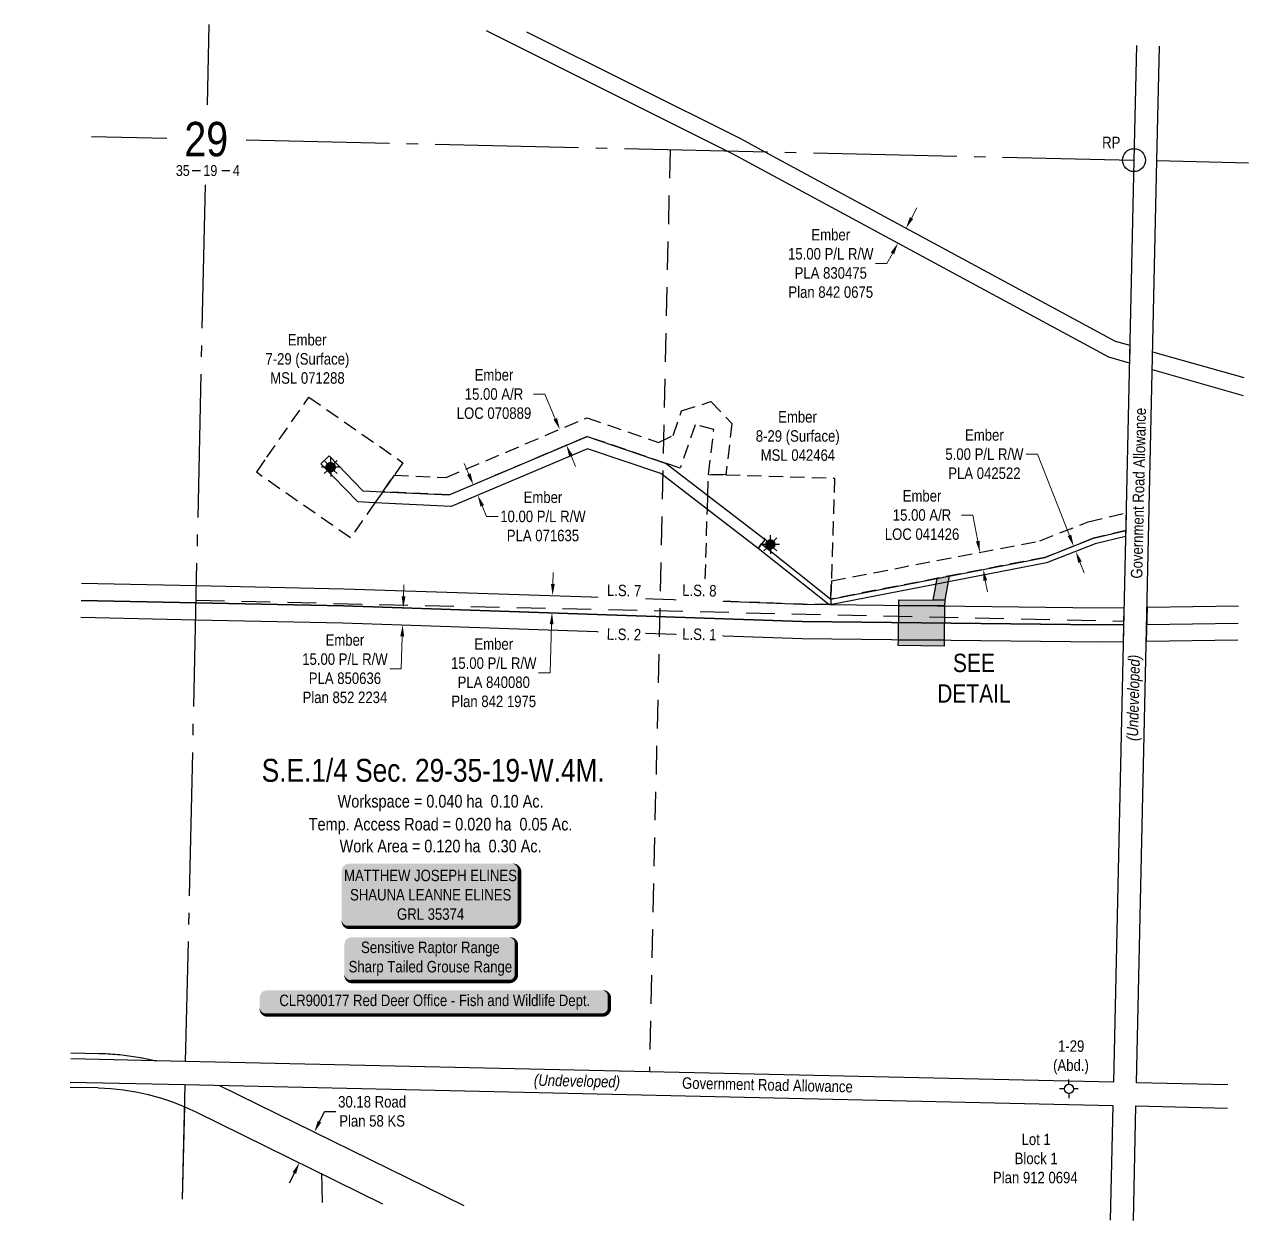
# Model space of a CAD drawing. Extents: x 384353 to 386066, y 5765191 to 5767169.
# Drawn here: x 384353 to 385421, y 5765191 to 5766234 of the extents above; entities that cross this region are included whole.
import ezdxf
from ezdxf.enums import TextEntityAlignment as Align

# ---------------------------------------------------------------- set-up
doc = ezdxf.new("R2010")
doc.units = 0
doc.header["$LTSCALE"] = 5
doc.header["$PDSIZE"] = 0.5
for name, pattern in [('foc-ACCESSROAD', [3.75, 2.5, -1.25]), ('foc-LSD', [8, 5, -3]), ('foc-QUARTERLINE', [33, 25, -3, 2, -3])]:
    doc.linetypes.add(name, pattern=pattern)
doc.layers.get('Defpoints').update_dxf_attribs({"color": 9})
for name, color, linetype in [('10', 1, 'Continuous'), ('35', 37, 'Continuous'), ('9', 3, 'Continuous'), ('AS-OWNER', 7, 'Continuous'), ('AS-WILDLIFE-BLOCK', 131, 'Continuous'), ('C-AR', 13, 'foc-ACCESSROAD'), ('C-RW', 13, 'Continuous'), ('C-SYMBOL', 7, 'Continuous'), ('C-WS', 13, 'foc-ACCESSROAD'), ('C-WS-S', 13, 'Continuous'), ('DETAIL-T', 7, 'Continuous'), ('F-WS-S', 190, 'Continuous'), ('L-AREAREQUIRED', 7, 'Continuous'), ('L-AREAWORK', 5, 'Continuous'), ('L-ROAD-T', 7, 'Continuous'), ('L-SEC', 7, 'Continuous'), ('L-SECLBL', 7, 'Continuous'), ('L-SECQ', 8, 'foc-QUARTERLINE'), ('L-SECTION-LSD', 7, 'foc-LSD'), ('L-TITLEDB', 4, 'Continuous'), ('L-TITLEDB-T', 4, 'Continuous'), ('P-TEMP-H', 41, 'Continuous'), ('P-TEMP_WORKSPACE', 46, 'Continuous'), ('P-WORKAREA', 113, 'Continuous'), ('P-WORKAREA-H', 111, 'Continuous')]:
    doc.layers.add(name, color=color, linetype=linetype)
for name, color, linetype, lineweight in [('C-RW-T', 13, 'Continuous', 9), ('C-WS-T', 13, 'Continuous', 9), ('F-WS-T', 190, 'Continuous', 9), ('T-TEXT', 48, 'Continuous', 18)]:
    doc.layers.add(name, color=color, linetype=linetype, lineweight=lineweight)
doc.styles.add('100L', font='ARIALN.TTF', dxfattribs={"height": 11})
doc.styles.add('175L', font='ARIALN.TTF', dxfattribs={"height": 20})
doc.styles.add('80', font='ARIALN.TTF', dxfattribs={"height": 10})
doc.styles.add('80CG', font='ARIALN.TTF', dxfattribs={"height": 10})
doc.styles.add('80L', font='ARIALN.TTF', dxfattribs={"height": 10})
doc.styles.add('80LS', font='ARIALNI.TTF', dxfattribs={"height": 10})
doc.styles.add('SIMPLEX', font='ARIALN.TTF')
doc.dimstyles.new('Compass 5 000', dxfattribs={"dimscale": 5, "dimtxt": 9, "dimasz": 2, "dimexe": 0.2, "dimexo": 0.0625, "dimgap": 0.5, "dimtad": 0, "dimtih": 1, "dimtoh": 1, "dimzin": 0, "dimdsep": 46, "dimtxsty": '80CG', "dimcen": 0.1, "dimse1": 1, "dimse2": 1, "dimclrd": 256, "dimclrt": 256, "dimaunit": 1, "dimadec": 4, "dimazin": 0, "dimtfac": 0.06, "dimtofl": 0, "dimtmove": 0, "dimatfit": 1, "dimfxl": 0.2, "dimtolj": 1, "dimtzin": 0, "dimlwd": -1, "dimarcsym": 0})

# ---------------------------------------------------------------- blocks, each defined once
blk = doc.blocks.new('L-SECLBL')
at = {"layer": '9', "color": 7}
for p, q in [((-5.1, -27.8), (-12.3, -27.8)), ((20.7, -27.8), (13.5, -27.8))]:
    blk.add_line(p, q, dxfattribs=at)
at = {"layer": '10', "color": 2, "style": 'SIMPLEX'}
blk.add_attdef('SEC', text='', height=30, dxfattribs=at).set_placement((0, 0), align=Align.MIDDLE)
at = {"layer": '10', "color": 5, "style": '80L'}
blk.add_attdef('TWP', text='', height=9.5, dxfattribs=at).set_placement((-14.4, -27.4), align=Align.MIDDLE_RIGHT)
blk.add_attdef('RGE', text='', height=9.5, dxfattribs=at).set_placement((3.6, -27.4), align=Align.MIDDLE_CENTER)
blk.add_attdef('MER', text='', height=9.5, dxfattribs=at).set_placement((23.2, -27.4), align=Align.MIDDLE_LEFT)
blk = doc.blocks.new('*D365')
at = {"layer": 'C-RW-T', "transparency": 16777216}
for p, q in [((384683.7, 5765735.1), (384684.1, 5765745.1)), ((384682.6, 5765700.1), (384681.7, 5765672)), ((384681.7, 5765672), (384671.7, 5765672))]:
    blk.add_line(p, q, dxfattribs=at)
for points in [[(384682.1, 5765735.2), (384685.4, 5765735.1), (384683.4, 5765725.1)], [(384680.9, 5765700.2), (384684.3, 5765700.1), (384682.9, 5765710.1)]]:
    blk.add_solid(points, dxfattribs=at)
at = {"layer": 'Defpoints', "color": 0, "transparency": 16777216}
for p in [(384665.6, 5765725.7), (384665.2, 5765710.7), (384682.9, 5765710.1)]:
    blk.add_point(p, dxfattribs=at)
at = {"layer": 'C-RW-T', "transparency": 16777216, "insert": (384632.6, 5765672), "char_height": 10, "width": 558.898, "attachment_point": 5, "style": '80CG'}
blk.add_mtext('\\A1;Ember\\P15.00 P/L R/W\\PPLA 850636\\PPlan 852 2234', dxfattribs=at)
blk = doc.blocks.new('*D366')
at = {"layer": 'C-RW-T', "transparency": 16777216}
for p, q in [((384814, 5765745.9), (384814.3, 5765755.9)), ((384812.8, 5765710.9), (384811.5, 5765668.5)), ((384811.5, 5765668.5), (384801.5, 5765668.5))]:
    blk.add_line(p, q, dxfattribs=at)
for points in [[(384812.3, 5765745.9), (384815.6, 5765745.8), (384813.7, 5765735.9)], [(384811.2, 5765710.9), (384814.5, 5765710.8), (384813.2, 5765720.9)]]:
    blk.add_solid(points, dxfattribs=at)
at = {"layer": 'Defpoints', "color": 0, "transparency": 16777216}
for p in [(384748, 5765738), (384813.7, 5765735.9), (384747.5, 5765723)]:
    blk.add_point(p, dxfattribs=at)
at = {"layer": 'C-RW-T', "transparency": 16777216, "insert": (384762.4, 5765668.5), "char_height": 10, "attachment_point": 5, "style": '80CG'}
blk.add_mtext('\\A1;Ember\\P15.00 P/L R/W\\PPLA 840080\\PPlan 842 1975', dxfattribs=at)
blk = doc.blocks.new('*D367')
at = {"layer": 'C-RW-T', "transparency": 16777216}
for p, q in [((384740.6, 5765841.7), (384736.7, 5765850.9)), ((384752.3, 5765814), (384756.2, 5765804.8)), ((384756.2, 5765804.8), (384766.2, 5765804.8))]:
    blk.add_line(p, q, dxfattribs=at)
for points in [[(384742.2, 5765842.3), (384739.1, 5765841), (384744.5, 5765832.5)], [(384753.9, 5765814.7), (384750.8, 5765813.4), (384748.4, 5765823.3)]]:
    blk.add_solid(points, dxfattribs=at)
at = {"layer": 'Defpoints', "color": 0, "transparency": 16777216}
for p in [(384806.1, 5765858.5), (384809.9, 5765849.3), (384744.5, 5765832.5)]:
    blk.add_point(p, dxfattribs=at)
at = {"layer": 'C-RW-T', "transparency": 16777216, "insert": (384805.3, 5765804.8), "char_height": 10, "attachment_point": 5, "style": '80CG'}
blk.add_mtext('\\A1;Ember\\P10.00 P/L R/W\\PPLA 071635', dxfattribs=at)
blk = doc.blocks.new('*D368')
at = {"layer": 'C-RW-T', "transparency": 16777216}
for p, q in [((385126.7, 5766065), (385131.5, 5766073.8)), ((385110.1, 5766034.2), (385105.3, 5766025.4)), ((385105.3, 5766025.4), (385095.3, 5766025.4))]:
    blk.add_line(p, q, dxfattribs=at)
for points in [[(385125.3, 5766065.8), (385128.2, 5766064.2), (385122, 5766056.2)], [(385108.6, 5766035), (385111.6, 5766033.4), (385114.8, 5766043)]]:
    blk.add_solid(points, dxfattribs=at)
at = {"layer": 'Defpoints', "color": 0, "transparency": 16777216}
for p in [(385124.2, 5766055), (385114.8, 5766043), (385117, 5766041.8)]:
    blk.add_point(p, dxfattribs=at)
at = {"layer": 'C-RW-T', "transparency": 16777216, "insert": (385056.3, 5766025.4), "char_height": 10, "attachment_point": 5, "style": '80CG'}
blk.add_mtext('\\A1;Ember\\P15.00 P/L R/W\\PPLA 830475\\PPlan 842 0675', dxfattribs=at)
blk = doc.blocks.new('*D369')
at = {"layer": 'C-RW-T', "transparency": 16777216}
for p, q in [((384807, 5765911.5), (384797, 5765911.5)), ((384816.1, 5765890), (384807, 5765911.5)), ((384829.8, 5765857.7), (384833.7, 5765848.5))]:
    blk.add_line(p, q, dxfattribs=at)
for points in [[(384817.6, 5765890.6), (384814.5, 5765889.3), (384820, 5765880.7)], [(384831.3, 5765858.3), (384828.2, 5765857), (384825.8, 5765866.9)]]:
    blk.add_solid(points, dxfattribs=at)
at = {"layer": 'Defpoints', "color": 0, "transparency": 16777216}
for p in [(384820, 5765880.7), (384776.4, 5765862.3), (384782.3, 5765848.4)]:
    blk.add_point(p, dxfattribs=at)
at = {"layer": 'C-RW-T', "transparency": 16777216, "insert": (384762.6, 5765911.5), "char_height": 10, "attachment_point": 5, "style": '80CG'}
blk.add_mtext('\\A1;Ember\\P15.00 A/R\\PLOC 070889', dxfattribs=at)
blk = doc.blocks.new('*D370')
at = {"layer": 'C-RW-T', "transparency": 16777216}
for p, q in [((385180.2, 5765806), (385170.2, 5765806)), ((385184.5, 5765783.3), (385180.2, 5765806)), ((385191.1, 5765748.9), (385193, 5765739.1))]:
    blk.add_line(p, q, dxfattribs=at)
for points in [[(385186.1, 5765783.6), (385182.9, 5765783), (385186.4, 5765773.5)], [(385192.7, 5765749.3), (385189.5, 5765748.6), (385189.2, 5765758.8)]]:
    blk.add_solid(points, dxfattribs=at)
at = {"layer": 'Defpoints', "color": 0, "transparency": 16777216}
for p in [(385186.4, 5765773.5), (385151.8, 5765766.9), (385154.6, 5765752.1)]:
    blk.add_point(p, dxfattribs=at)
at = {"layer": 'C-RW-T', "transparency": 16777216, "insert": (385135.9, 5765806), "char_height": 10, "attachment_point": 5, "style": '80CG'}
blk.add_mtext('\\A1;Ember\\P15.00 A/R\\PLOC 041426', dxfattribs=at)
blk = doc.blocks.new('*D371')
at = {"layer": 'C-RW-T', "transparency": 16777216}
for p, q in [((385236.6, 5765859.1), (385226.6, 5765859.1)), ((385264.5, 5765788.3), (385236.6, 5765859.1)), ((385273.6, 5765765), (385277.3, 5765755.7))]:
    blk.add_line(p, q, dxfattribs=at)
for points in [[(385266, 5765788.9), (385262.9, 5765787.7), (385268.1, 5765779)], [(385275.2, 5765765.6), (385272.1, 5765764.4), (385270, 5765774.3)]]:
    blk.add_solid(points, dxfattribs=at)
at = {"layer": 'Defpoints', "color": 0, "transparency": 16777216}
for p in [(385268.1, 5765779), (385271.9, 5765780.4), (385273.7, 5765775.8)]:
    blk.add_point(p, dxfattribs=at)
at = {"layer": 'C-RW-T', "transparency": 16777216, "insert": (385190.3, 5765859.1), "char_height": 10, "attachment_point": 5, "style": '80CG'}
blk.add_mtext('\\A1;Ember\\P5.00 P/L R/W\\PPLA 042522', dxfattribs=at)
blk = doc.blocks.new('*U373')
h = blk.add_hatch(color=59)
edge = h.paths.add_edge_path()
edge.add_line((-71.5, -28.5), (71.5, -28.5))
edge.add_arc((71.5, -22.5), 6, 270, 360)
edge.add_line((77.5, -22.5), (77.5, 21))
edge.add_arc((71.5, 21), 6, 0, 90)
edge.add_line((71.5, 27), (-71.5, 27))
edge.add_arc((-71.5, 21), 6, 90, 180)
edge.add_line((-77.5, 21), (-77.5, -22.5))
edge.add_arc((-71.5, -22.5), 6, 180, 270)
at = {"color": 1, "flags": 128}
blk.add_lwpolyline([(-71.5, -28.5, 3, 3, 0), (71.5, -28.5, 3, 3, 0.414214), (77.5, -22.5, 3, 3, 0), (77.5, 21, 3, 0, 0.414214), (71.5, 27, 0, 0, 0), (-71.5, 27, 0, 0, 0.414214), (-77.5, 21, 0, 0, 0), (-77.5, -22.5, 0, 3, 0.414214)], format="xyseb", close=True, dxfattribs=at)
blk.add_lwpolyline([(-54.6, -12.8, 0, 7.5, 0), (0, 0, 0, 0, 0)], format="xyseb", dxfattribs=at)
at = {"color": 1, "style": '80'}
blk.add_attdef('ENTER_TEXT_001', (-36, -5), '', height=10, dxfattribs=at)
blk = doc.blocks.new('*U434')
h = blk.add_hatch(color=255)
edge = h.paths.add_edge_path()
edge.add_line((-69, -20), (69, -20))
edge.add_arc((69, -14), 6, 270, 360)
edge.add_line((75, -14), (75, 12.5))
edge.add_arc((69, 12.5), 6, 0, 90)
edge.add_line((69, 18.5), (-69, 18.5))
edge.add_arc((-69, 12.5), 6, 90, 180)
edge.add_line((-75, 12.5), (-75, -14))
edge.add_arc((-69, -14), 6, 180, 270)
at = {"color": 131, "flags": 128}
blk.add_lwpolyline([(-69, -20, 3, 3, 0), (69, -20, 3, 3, 0.414214), (75, -14, 3, 3, 0), (75, 12.5, 3, 0, 0.414214), (69, 18.5, 0, 0, 0), (-69, 18.5, 0, 0, 0.414214), (-75, 12.5, 0, 0, 0), (-75, -14, 0, 3, 0.414214)], format="xyseb", close=True, dxfattribs=at)
at = {"color": 131, "style": '80'}
blk.add_attdef('ENTER_TEXT_001', (-36, -5), '', height=10, dxfattribs=at)
blk = doc.blocks.new('*U438')
h = blk.add_hatch(color=255)
edge = h.paths.add_edge_path()
edge.add_line((-146.5, -11.5), (146.5, -11.5))
edge.add_arc((146.5, -5.5), 6, 270, 360)
edge.add_line((152.5, -5.5), (152.5, 4))
edge.add_arc((146.5, 4), 6, 0, 90)
edge.add_line((146.5, 10), (-146.5, 10))
edge.add_arc((-146.5, 4), 6, 90, 180)
edge.add_line((-152.5, 4), (-152.5, -5.5))
edge.add_arc((-146.5, -5.5), 6, 180, 270)
at = {"color": 44, "flags": 128}
blk.add_lwpolyline([(-146.5, -11.5, 3, 3, 0), (146.5, -11.5, 3, 3, 0.414214), (152.5, -5.5, 3, 3, 0), (152.5, 4, 3, 0, 0.414214), (146.5, 10, 0, 0, 0), (-146.5, 10, 0, 0, 0.414214), (-152.5, 4, 0, 0, 0), (-152.5, -5.5, 0, 3, 0.414214)], format="xyseb", close=True, dxfattribs=at)
at = {"color": 44, "style": '80'}
blk.add_attdef('ENTER_TEXT_001', (-36, -5), '', height=10, dxfattribs=at)
blk = doc.blocks.new('*U451')
at = {"layer": '35', "color": 3}
blk.add_circle((0, 0), 10, dxfattribs=at)
at = {"layer": '35', "color": 3, "style": '80'}
blk.add_attdef('RP_001', (-27.7, 10.4), '', height=10, dxfattribs=at)
blk = doc.blocks.new('GAS')
h = blk.add_hatch(color=255)
h.dxf.hatch_style = 1
edge = h.paths.add_edge_path()
edge.add_arc((0, 0), 0.9, 0, 360)
for p, q in [((-0.81, 0), (-1.62, 0)), ((-0.57, 0.57), (-1.14, 1.14)), ((0, 0.81), (0, 1.62)), ((0.57, 0.57), (1.14, 1.14)), ((1.62, 0), (0.81, 0)), ((-0.57, -0.57), (-1.14, -1.14)), ((0, -0.81), (0, -1.62)), ((1.14, -1.14), (0.57, -0.57))]:
    blk.add_line(p, q)
blk.add_circle((0, 0), 0.8)
blk = doc.blocks.new('GABD')
for p, q in [((-0.81, 0), (-1.62, 0)), ((0, 0.81), (0, 1.62)), ((1.62, 0), (0.81, 0)), ((0, -0.81), (0, -1.62))]:
    blk.add_line(p, q)
blk.add_circle((0, 0), 0.8)
blk = doc.blocks.new('*D453')
at = {"layer": 'Defpoints', "color": 0, "transparency": 16777216}
for p in [(384600.5, 5765270.7), (384606, 5765268), (384587.4, 5765244)]:
    blk.add_point(p, dxfattribs=at)
at = {"layer": 'L-TITLEDB-T', "transparency": 16777216}
for p, q in [((384610.4, 5765277), (384614.8, 5765286)), ((384614.8, 5765286), (384624.8, 5765286)), ((384588.5, 5765232.4), (384584, 5765223.4))]:
    blk.add_line(p, q, dxfattribs=at)
for points in [[(384608.9, 5765277.7), (384611.9, 5765276.3), (384606, 5765268)], [(384587, 5765233.1), (384590, 5765231.6), (384592.9, 5765241.3)]]:
    blk.add_solid(points, dxfattribs=at)
at = {"layer": 'L-TITLEDB-T', "transparency": 16777216, "insert": (384656.3, 5765286), "char_height": 10, "attachment_point": 5, "style": '80CG'}
blk.add_mtext('\\A1;30.18 Road\\PPlan 58 KS', dxfattribs=at)

msp = doc.modelspace()

# ---------------------------------------------------------------- hatches: boundary and pattern name
at = {"layer": 'P-TEMP-H'}
h = msp.add_hatch(color=256, dxfattribs=at)
h.dxf.hatch_style = 1
h.paths.add_polyline_path([(385159.698, 5765752.886), (385155.657, 5765731.784), (385145.501, 5765731.899), (385149.127, 5765750.833)])
h = msp.add_hatch(color=256, dxfattribs=at)
h.dxf.hatch_style = 1
h.paths.add_polyline_path([(385115.617, 5765727.241), (385115.674, 5765732.239), (385155.657, 5765731.784), (385155.6, 5765726.786)])
h = msp.add_hatch(color=256, dxfattribs=at)
h.dxf.hatch_style = 1
h.paths.add_polyline_path([(385155.258, 5765696.799), (385155.201, 5765691.801), (385115.219, 5765692.256), (385115.276, 5765697.254)])
at = {"layer": 'P-WORKAREA-H'}
h = msp.add_hatch(color=256, dxfattribs=at)
h.dxf.hatch_style = 1
h.paths.add_polyline_path([(385115.276, 5765697.254), (385115.617, 5765727.241), (385155.6, 5765726.786), (385155.258, 5765696.799)])

# ---------------------------------------------------------------- linework, layer by layer
at = {"layer": 'C-AR'}
for points in [[(384964.799, 5765841.06), (384949.612, 5765841.52), (384954.368, 5765880.673), (384937.92, 5765884.826), (384924.948, 5765846.988), (384912.773, 5765851.114), (384843.87, 5765874.498), (384723.535, 5765823.568), (384665.546, 5765826.38), (384675.681, 5765840.906), (384720.838, 5765838.717), (384843.81, 5765890.851), (384906.18, 5765869.333), (384918.876, 5765875.53), (384926.171, 5765896.811), (384951.768, 5765905.02), (384970.096, 5765885.957), (384964.799, 5765841.06)], [(385313.502, 5765792.577), (385285.346, 5765785.754), (385242.977, 5765769.059), (385056.396, 5765732.823), (385056.876, 5765748.692), (385238.778, 5765783.531), (385280.808, 5765800.093), (385313.848, 5765808.098), (385313.502, 5765792.577)]]:
    msp.add_lwpolyline(points, close=True, dxfattribs=at)
at = {"layer": 'C-RW'}
for points in [[(384791.047, 5766227.504), (384977.582, 5766134.229), (384998.821, 5766122.789), (385304.383, 5765957.601), (385317.102, 5765954.028), (385316.756, 5765938.524), (385298.689, 5765943.651), (384970.656, 5766120.929), (384965.498, 5766123.545), (384755.938, 5766228.3)], [(385336.98, 5765948.336), (385416.46, 5765925.824)], [(385336.663, 5765932.819), (385416.113, 5765910.281)], [(384402.879, 5765746.52), (384502.828, 5765744.468), (384631.692, 5765741.81), (384946.277, 5765731.543), (385031.647, 5765728.197), (385291.107, 5765725.243), (385312.009, 5765725.555), (385311.673, 5765710.554), (385291.133, 5765710.247), (385031.476, 5765713.203), (384631.297, 5765726.822), (384502.487, 5765729.477), (384402.54, 5765731.539)], [(384402.54, 5765731.539), (384502.487, 5765729.477), (384631.297, 5765726.822), (385031.476, 5765713.203), (385291.133, 5765710.247), (385311.673, 5765710.554), (385311.34, 5765695.553), (385291.16, 5765695.252), (385031.306, 5765698.21), (384630.9, 5765711.831), (384502.147, 5765714.486), (384402.2, 5765716.549)], [(385332.161, 5765725.686), (385331.32, 5765696.019)], [(385332.161, 5765725.686), (385412.024, 5765726.951)], [(385331.828, 5765710.683), (385411.687, 5765711.86)], [(385331.32, 5765696.019), (385411.359, 5765697.128)]]:
    msp.add_lwpolyline(points, dxfattribs=at)
for points in [[(384843.87, 5765874.498), (384912.773, 5765851.114), (384949.057, 5765823.193), (384999.032, 5765784.745), (384995.984, 5765780.783), (384992.933, 5765776.82), (384948.682, 5765810.86), (384907.988, 5765842.165), (384844.257, 5765863.804), (384725.33, 5765813.469), (384658.79, 5765816.698), (384643.757, 5765817.427), (384611.694, 5765850.589), (384618.885, 5765857.541), (384648.195, 5765827.223), (384665.546, 5765826.38), (384723.535, 5765823.568), (384843.87, 5765874.498)], [(385244.375, 5765764.235), (385057.287, 5765727.905), (385054.527, 5765727.936), (384992.933, 5765776.82), (384995.984, 5765780.783), (385056.396, 5765732.823), (385242.977, 5765769.059), (385285.346, 5765785.754), (385313.502, 5765792.577), (385313.387, 5765787.403), (385286.859, 5765780.975), (385244.375, 5765764.235)]]:
    msp.add_lwpolyline(points, close=True, dxfattribs=at)
at = {"layer": 'C-WS'}
for points in [[(384658.79, 5765816.698), (384637.412, 5765786.06), (384555.425, 5765843.288), (384555.966, 5765844.063), (384564.587, 5765856.425), (384601.168, 5765908.879), (384683.173, 5765851.644), (384675.681, 5765840.906), (384665.546, 5765826.38), (384658.79, 5765816.698)], [(385054.527, 5765727.936), (385031.647, 5765728.197), (384946.277, 5765731.543), (384948.682, 5765810.86), (384949.057, 5765823.193), (384949.612, 5765841.52), (384964.799, 5765841.06), (385059.589, 5765838.185), (385056.876, 5765748.692), (385056.41, 5765733.327), (385056.255, 5765727.917), (385054.527, 5765727.936)]]:
    msp.add_lwpolyline(points, close=True, dxfattribs=at)
at = {"layer": 'L-SEC', "flags": 128}
for points in [[(385322.894, 5766215.44), (385320.703, 5766115.5)], [(385340.807, 5766115.043), (385342.998, 5766214.984)], [(385320.703, 5766115.5), (385302.774, 5765311.367)], [(385322.878, 5765310.902), (385340.807, 5766115.043)], [(384493.413, 5765329.461), (384393.476, 5765331.737)], [(385302.774, 5765311.367), (384493.413, 5765329.461)], [(384393.02, 5765311.633), (384492.957, 5765309.357)], [(384492.957, 5765309.357), (385302.325, 5765291.263)], [(385402.702, 5765309.059), (385322.878, 5765310.902)], [(385302.325, 5765291.263), (385300.115, 5765191.324)], [(385320.22, 5765190.875), (385322.429, 5765290.799)], [(385322.429, 5765290.799), (385402.261, 5765288.956)]]:
    msp.add_lwpolyline(points, dxfattribs=at)
at = {"layer": 'L-SECQ', "flags": 128}
for points in [[(384513.928, 5766233.79), (384512.341, 5766163.841)], [(384411.712, 5766136.126), (384477.155, 5766134.641)], [(384546.394, 5766133.07), (385320.703, 5766115.5)], [(385340.807, 5766115.043), (385420.64, 5766113.228)], [(384510.754, 5766093.885), (384493.413, 5765329.461)], [(384492.957, 5765309.357), (384490.711, 5765209.419)]]:
    msp.add_lwpolyline(points, dxfattribs=at)
at = {"layer": 'L-SECTION-LSD', "flags": 128}
for points in [[(384916.107, 5766124.681), (384898.094, 5765320.414)], [(384502.539, 5765731.744), (385311.737, 5765713.433)]]:
    msp.add_lwpolyline(points, dxfattribs=at)
at = {"layer": 'L-TITLEDB'}
for points in [[(384393.598, 5765337.133), (384417.989, 5765336.606), (384420.01, 5765336.552), (384422.031, 5765336.48), (384424.051, 5765336.392), (384426.07, 5765336.286), (384428.088, 5765336.162), (384430.105, 5765336.021), (384432.121, 5765335.862), (384434.135, 5765335.686), (384436.148, 5765335.492), (384438.159, 5765335.281), (384440.168, 5765335.053), (384442.175, 5765334.807), (384444.179, 5765334.544), (384446.182, 5765334.263), (384448.182, 5765333.966), (384450.179, 5765333.651), (384452.173, 5765333.318), (384454.165, 5765332.968), (384456.153, 5765332.601), (384458.139, 5765332.217), (384460.12, 5765331.816), (384462.098, 5765331.397), (384464.073, 5765330.962), (384466.043, 5765330.509), (384468.01, 5765330.038), (384393.476, 5765331.733)], [(384417.314, 5765306.471), (384392.915, 5765306.994)], [(384523.147, 5765308.739), (384736.342, 5765203.928)], [(384492.662, 5765290.364), (384490.711, 5765209.419)], [(384612.063, 5765232.028), (384612.781, 5765206.69)]]:
    msp.add_lwpolyline(points, dxfattribs=at)
msp.add_lwpolyline([(384417.314, 5765306.471, -0.11158279), (384502.432, 5765285.69), (384665.347, 5765205.515)], format="xyb", dxfattribs=at)
at = {"layer": 'P-TEMP_WORKSPACE'}
for points in [[(385159.698, 5765752.886), (385155.657, 5765731.784), (385145.501, 5765731.899), (385149.127, 5765750.833)], [(385115.617, 5765727.241), (385115.674, 5765732.239), (385155.657, 5765731.784), (385155.6, 5765726.786)], [(385155.258, 5765696.799), (385155.201, 5765691.801), (385115.219, 5765692.256), (385115.276, 5765697.254)]]:
    msp.add_lwpolyline(points, close=True, dxfattribs=at)
at = {"layer": 'P-WORKAREA'}
msp.add_lwpolyline([(385115.276, 5765697.254), (385115.617, 5765727.241), (385155.6, 5765726.786), (385155.258, 5765696.799)], close=True, dxfattribs=at)

# ---------------------------------------------------------------- block references
at = {"xscale": 0.9996299999999999, "yscale": 0.9996299999999999, "zscale": 0.9996299999999999}
msp.add_blockref('*U451', (385320.703, 5766115.5), dxfattribs=at).add_auto_attribs({'RP_001': 'RP'})
at = {"layer": 'AS-OWNER', "color": 3}
ref = msp.add_blockref('*U373', (384707.36, 5765474.946), dxfattribs=dict(at, xscale=0.9996299999999999, yscale=0.9996299999999999, zscale=0.9996299999999999))
ref.add_attrib('ENTER_TEXT_001', 'MATTHEW JOSEPH ELINES', (384631.836, 5765486.782), dxfattribs={"layer": '0', "color": 1, "height": 9.9963, "style": '80'})
ref.add_attrib('ENTER_TEXT_002', 'SHAUNA LEANNE ELINES', (384637.093, 5765469.945), dxfattribs={"layer": '0', "color": 1, "height": 9.9963, "style": '80'})
ref.add_attrib('ENTER_TEXT_003', 'GRL 35374', (384678.04, 5765453.107), dxfattribs={"layer": '0', "color": 1, "height": 9.9963, "style": '80'})
at = {"layer": 'AS-WILDLIFE-BLOCK'}
ref = msp.add_blockref('*U434', (384707.142, 5765419.265), dxfattribs=dict(at, xscale=0.9996299999999999, yscale=0.9996299999999999, zscale=0.9996299999999999))
ref.add_attrib('ENTER_TEXT_001', 'Sensitive Raptor Range', (384646.659, 5765424.067), dxfattribs={"layer": '0', "color": 131, "height": 9.9963, "style": '80'})
ref.add_attrib('ENTER_TEXT_002', 'Sharp Tailed Grouse Range', (384635.835, 5765407.229), dxfattribs={"layer": '0', "color": 131, "height": 9.9963, "style": '80'})
at = {"layer": 'C-RW-T'}
ref = msp.add_blockref('*U438', (384710.78, 5765381.557), dxfattribs=dict(at, xscale=0.9996299999999999, yscale=0.9996299999999999, zscale=0.9996299999999999))
ref.add_attrib('ENTER_TEXT_001', 'CLR900177 Red Deer Office - Fish and Wildlife Dept.', (384575.424, 5765377.858), dxfattribs={"layer": '0', "color": 44, "height": 9.9963, "style": '80'})
at = {"layer": 'C-WS-S', "xscale": 4.998150000000001, "yscale": 4.998150000000001, "zscale": 4.998150000000001}
for p in [(384620.172, 5765847.824), (385003.644, 5765780.434)]:
    msp.add_blockref('GAS', p, dxfattribs=at)
at = {"layer": 'F-WS-S', "xscale": 4.998150000000001, "yscale": 4.998150000000001, "zscale": 4.998150000000001}
msp.add_blockref('GABD', (385264.021, 5765305.649), dxfattribs=at)
at = {"layer": 'L-SECLBL', "xscale": 0.9996299999999999, "yscale": 0.9996299999999999, "zscale": 0.9996299999999999}
msp.add_blockref('L-SECLBL', (384511.661, 5766133.858), dxfattribs=at).add_auto_attribs({'SEC': '29', 'TWP': '35', 'RGE': '19', 'MER': '4'})

# ---------------------------------------------------------------- texts
at = {"layer": 'C-SYMBOL', "color": 3, "style": '175L'}
msp.add_text('S.E.1/4 Sec. 29-35-19-W.4M.', height=19.9926, dxfattribs=at).set_placement((384709.59, 5765567.436), align=Align.BOTTOM_CENTER)
at = {"layer": 'C-WS-T', "char_height": 9.9963, "width": 95.40502, "attachment_point": 1, "style": '175L'}
for s, insert in [('\\pi31.21475;Ember\\P\\pi11.71651;7-29 (Surface)\\P\\pi15.91687;MSL 071288', (384551.547, 5765963.869)), ('\\pi31.21475;Ember\\P\\pi11.68242;8-29 (Surface)\\P\\pi15.94073;MSL 042464', (384979.238, 5765896.642))]:
    msp.add_mtext(s, dxfattribs=dict(at, insert=insert))
at = {"layer": 'DETAIL-T', "color": 3, "insert": (385181.182, 5765663.777), "char_height": 15.9941, "width": 63.61258, "attachment_point": 5, "style": '80CG'}
msp.add_mtext('SEE\\PDETAIL', dxfattribs=at)
at = {"layer": 'F-WS-T', "insert": (385249.827, 5765347.982), "char_height": 9.9963, "width": 30.58663, "attachment_point": 1, "style": '175L'}
msp.add_mtext('\\pi4.70719;1-29\\P\\pi0.39433;(Abd.)', dxfattribs=at)
at = {"layer": 'L-AREAREQUIRED', "color": 5, "style": '100L'}
msp.add_text('Workspace = 0.040 ha  0.10 Ac.', height=10.99593, dxfattribs=at).set_placement((384716.03, 5765547.669), align=Align.BOTTOM_CENTER)
at = {"layer": 'L-AREAWORK', "color": 5, "style": '100L'}
for s, p in [('Temp. Access Road = 0.020 ha  0.05 Ac.', (384716.03, 5765527.676)), ('Work Area = 0.120 ha  0.30 Ac.', (384716.03, 5765508.608))]:
    msp.add_text(s, height=10.99593, dxfattribs=at).set_placement(p, align=Align.BOTTOM_CENTER)
at = {"layer": 'L-ROAD-T', "style": '80L'}
for rotation, p in [(88.72272, (385324.639, 5765825.073)), (358.719309, (385001.075, 5765309.189))]:
    msp.add_text('Government Road Allowance', height=9.9963, rotation=rotation, dxfattribs=at).set_placement(p, align=Align.MIDDLE_CENTER)
at = {"layer": 'L-TITLEDB-T', "insert": (385197.28, 5765266.667), "char_height": 9.9963, "width": 73.40162, "attachment_point": 1, "style": '175L'}
msp.add_mtext('\\pi25.43281;Lot 1\\P\\pi19.40503;Block 1\\P\\pi0.48979;Plan 912 0694', dxfattribs=at)
at = {"layer": 'T-TEXT', "style": '80LS'}
for rotation, p in [(88.72272, (385320.123, 5765646.639)), (358.719309, (384834.986, 5765312.604))]:
    msp.add_text('(Undeveloped)', height=9.9963, rotation=rotation, dxfattribs=at).set_placement(p, align=Align.MIDDLE_CENTER)

# ---------------------------------------------------------------- dimensions: what is measured, and where the dimension line sits
at = {"layer": 'C-RW-T'}
dim = msp.add_aligned_dim(p1=(385124.17, 5766055.024), p2=(385117.035, 5766041.822), distance=-2.485, text='Ember\\P15.00 P/L R/W\\PPLA 830475\\PPlan 842 0675', dimstyle='Compass 5 000', dxfattribs=at)
dim.commit()
dim.dimension.update_dxf_attribs({"geometry": '*D368', "text_midpoint": (385056.254, 5766025.409)})
for base, p1, p2, angle, text, picture, middle in [((384819.98, 5765880.748), (384782.313, 5765848.445), (384776.443, 5765862.291), 112.97454, 'Ember\\P15.00 A/R\\PLOC 070889', '*D369', (384762.643, 5765911.465)), ((385268.122, 5765778.967), (385273.695, 5765775.787), (385271.861, 5765780.44), 111.505339, 'Ember\\P5.00 P/L R/W\\PPLA 042522', '*D371', (385190.282, 5765859.052)), ((384744.544, 5765832.459), (384809.949, 5765849.283), (384806.051, 5765858.492), 112.940148, 'Ember\\P10.00 P/L R/W\\PPLA 071635', '*D367', (384805.322, 5765804.832)), ((385186.394, 5765773.498), (385154.587, 5765752.13), (385151.765, 5765766.866), 100.842321, 'Ember\\P15.00 A/R\\PLOC 041426', '*D370', (385135.871, 5765805.984))]:
    dim = msp.add_linear_dim(base=base, p1=p1, p2=p2, angle=angle, text=text, dimstyle='Compass 5 000', dxfattribs=at)
    dim.commit()
    dim.dimension.update_dxf_attribs({"geometry": picture, "text_midpoint": middle, "dimtype": 161})
at = {"layer": 'C-RW-T', "color": 3}
dim = msp.add_linear_dim(base=(384813.652, 5765735.872), p1=(384747.491, 5765723.033), p2=(384747.98, 5765738.015), angle=88.130738, text='Ember\\P15.00 P/L R/W\\PPLA 840080\\PPlan 842 1975', dimstyle='Compass 5 000', dxfattribs=at)
dim.commit()
dim.dimension.update_dxf_attribs({"geometry": '*D366', "text_midpoint": (384762.369, 5765668.539), "dimtype": 161})
at = {"layer": 'L-TITLEDB-T'}
dim = msp.add_linear_dim(base=(384605.981, 5765268.016), p1=(384587.423, 5765244.028), p2=(384600.533, 5765270.694), angle=63.820324, text='30.18 Road\\PPlan 58 KS', dimstyle='Compass 5 000', dxfattribs=at)
dim.commit()
dim.dimension.update_dxf_attribs({"geometry": '*D453', "text_midpoint": (384656.275, 5765285.964), "dimtype": 161})

# ---------------------------------------------------------------- next in the draw order: texts
at = {"layer": 'L-SECTION-LSD', "char_height": 9.9963, "attachment_point": 1, "rotation": 358.703705, "style": '100L', "bg_fill": 3, "box_fill_scale": 1.5, "bg_fill_color": 256, "bg_fill_transparency": 0}
for s, width, insert in [('\\pi2.30526;L.S. 7', 30.86904, (384858.955, 5765745.618)), ('L.S. 8', 30.38989, (384926.889, 5765745.618)), ('\\pi2.13967;L.S. 2', 30.64208, (384858.955, 5765707.347)), ('L.S. 1', 29.98009, (384926.889, 5765707.347))]:
    msp.add_mtext_dynamic_manual_height_columns(s, width=width, gutter_width=54.98, heights=[0], dxfattribs=dict(at, insert=insert))

# ---------------------------------------------------------------- next in the draw order: dimensions: what is measured, and where the dimension line sits
at = {"layer": 'C-RW-T'}
dim = msp.add_linear_dim(base=(384682.912, 5765710.135), p1=(384665.64, 5765725.702), p2=(384665.151, 5765710.714), angle=268.132457, text='Ember\\P15.00 P/L R/W\\PPLA 850636\\PPlan 852 2234', dimstyle='Compass 5 000', dxfattribs=at)
dim.commit()
dim.dimension.update_dxf_attribs({"geometry": '*D365', "text_midpoint": (384632.583, 5765672.006), "dimtype": 161})

doc.saveas('drawing.dxf')
